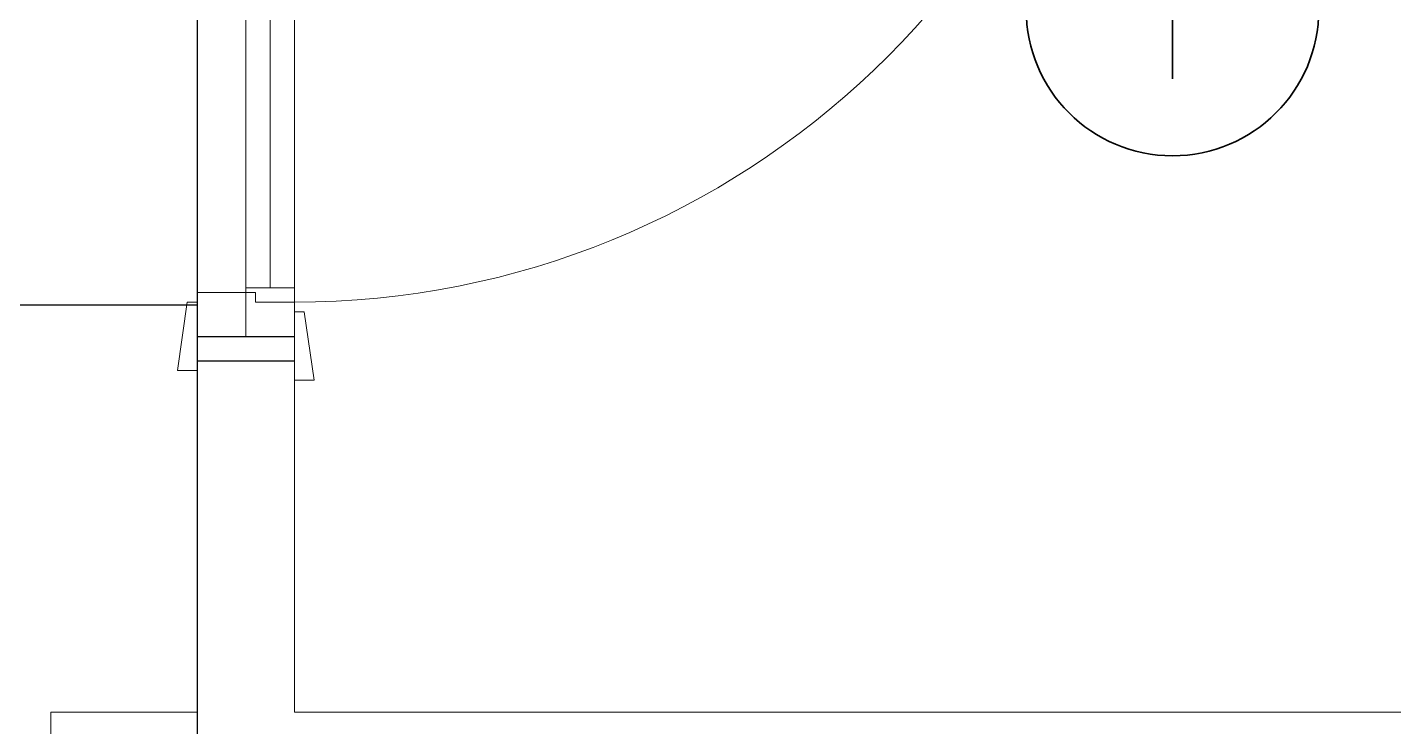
# Model space of a CAD drawing. Header units: inches. Extents: x -12418 to 57169, y -29325 to 19878.
# Drawn here: x 10224 to 11625, y -10032 to -9316 of the extents above; entities that cross this region are included whole.
import ezdxf
from ezdxf.enums import TextEntityAlignment as Align

# ---------------------------------------------------------------- set-up
doc = ezdxf.new("R2010")
doc.units = ezdxf.units.IN
doc.header["$LTSCALE"] = 25
doc.header["$MEASUREMENT"] = 0
doc.layers.get('0').update_dxf_attribs({"color": 8})
for name, color, linetype, lineweight in [('00-Ground Floor$0$Aluminum', 251, 'Continuous', 5), ('00-Ground Floor$0$Walls', 251, 'Continuous', 5), ('00-Ground Floor$0$Wooden Joinery', 251, 'Continuous', 5), ('E-LITE-CIRC-NUMB', 6, 'Continuous', 25), ('E-LITE-CLNG', 150, 'Continuous', 35), ('E-LITE-CTRL', 6, 'Continuous', 25)]:
    doc.layers.add(name, color=color, linetype=linetype, lineweight=lineweight)
doc.layers.add('00-Ground Floor$0$False Ceiling', color=251, linetype='Continuous')
doc.styles.add('DC_Simplex', font='SIMPLEX.shx', dxfattribs={"width": 0.7})

# ---------------------------------------------------------------- blocks, each defined once
blk = doc.blocks.new('00-Ground Floor$0$A$C72370EFE')
at = {"layer": '00-Ground Floor$0$Wooden Joinery'}
for p, q in [((-0.01, -0.04), (-0.02, -0.04)), ((-0.01, -0.03), (-0.01, -0.07)), ((0, -0.03), (-0.01, -0.03)), ((0.04, -0.03), (0.05, -0.03)), ((0.05, -0.03), (0.05, -0.07)), ((0.05, -0.04), (0.06, -0.04)), ((-0.05, -0.07), (-0.05, -0.16)), ((-0.03, -0.07), (-0.03, -0.16)), ((-0.01, -0.06), (-0.02, -0.06)), ((0, -0.07), (-0.01, -0.07)), ((0.04, -0.07), (0.05, -0.07)), ((0.05, -0.06), (0.06, -0.06)), ((0.07, -0.07), (0.07, -0.16)), ((0.09, -0.07), (0.09, -0.16)), ((-0.01, -0.17), (-0.02, -0.17)), ((-0.01, -0.17), (-0.01, -0.19)), ((0.05, -0.17), (0.06, -0.17)), ((0.05, -0.17), (0.05, -0.19)), ((-0.01, -0.19), (-0.02, -0.19)), ((0.05, -0.19), (0.06, -0.19))]:
    blk.add_line(p, q, dxfattribs=at)
for centre, radius, start, end in [((-0.02, -0.07), 0.03, 90, 180), ((0.06, -0.07), 0.03, 0, 90), ((-0.02, -0.07), 0.01, 90, 180), ((0.06, -0.07), 0.01, 0, 90), ((-0.02, -0.16), 0.03, 180, 270), ((-0.02, -0.16), 0.01, 180, 270), ((0.06, -0.16), 0.01, 270, 0), ((0.06, -0.16), 0.03, 270, 0)]:
    blk.add_arc(centre, radius, start, end, dxfattribs=at)
blk = doc.blocks.new('00-Ground Floor$0$A$C5DAD61B4')
at = {"layer": '00-Ground Floor$0$Wooden Joinery'}
for points in [[(80, 959.1), (80, 969.1), (10, 979.1), (10, 959.1)], [(940, 959.1), (940, 969.1), (1010, 979.1), (1010, 959.1)], [(70, 859.1), (70, 849.1), (0, 839.1), (0, 859.1)], [(120, 859.1), (120, 0), (80, 0), (80, 859.1)], [(950, 859.1), (950, 849.1), (1020, 839.1), (1020, 859.1)]]:
    blk.add_lwpolyline(points, close=True, dxfattribs=at)
for points in [[(45, 859.1), (45, 959.1), (20, 959.1), (20, 859.1), (45, 859.1)], [(45, 859.1), (80, 859.1), (80, 899.1), (90, 899.1), (90, 959.1), (45, 959.1), (45, 859.1)], [(975, 859.1), (940, 859.1), (940, 899.1), (930, 899.1), (930, 959.1), (975, 959.1), (975, 859.1)], [(975, 859.1), (975, 959.1), (1000, 959.1), (1000, 859.1), (975, 859.1)]]:
    blk.add_lwpolyline(points, dxfattribs=at)
blk.add_arc((80, 859.1), 860, 272.666, 0, dxfattribs=at)
at = {"layer": '00-Ground Floor$0$Wooden Joinery', "xscale": 999.9999999998854, "yscale": 999.9999999998854, "zscale": 999.9999999998854, "rotation": 180}
blk.add_blockref('00-Ground Floor$0$A$C72370EFE', (120, 0), dxfattribs=at)
blk = doc.blocks.new('00-Ground Floor$0$A$C76ae8329')
at = {"layer": '00-Ground Floor$0$Aluminum'}
for p, q in [((202.1, 404.6), (1182.1, 404.6)), ((227.1, 404.6), (227.1, 304.6)), ((1157.1, 404.6), (1157.1, 304.6)), ((227.1, 354.6), (1157.1, 354.6)), ((277.1, 354.6), (277.1, 304.6)), ((1107.1, 354.6), (1107.1, 304.6)), ((1107.1, 329.6), (277.1, 329.6)), ((202.1, 304.6), (1182.1, 304.6))]:
    blk.add_line(p, q, dxfattribs=at)
at = {"layer": '00-Ground Floor$0$Walls'}
for p, q in [((202.1, 304.6), (202.1, 404.6)), ((202.1, 304.6), (202.1, 404.6)), ((202.1, 404.6), (202.1, 304.6)), ((1182.1, 304.6), (1182.1, 404.6)), ((1182.1, 304.6), (1182.1, 404.6)), ((1182.1, 404.6), (1182.1, 304.6))]:
    blk.add_line(p, q, dxfattribs=at)
blk = doc.blocks.new('00-Ground Floor$0$A$Ce9e1c4c3')
at = {"layer": '00-Ground Floor$0$False Ceiling', "color": 254, "linetype": 'Continuous'}
for p, q in [((-89602.1, -2747.4, 0), (-89602.1, -11267.4, 0)), ((-90802.1, -9600), (-89602.1, -9600))]:
    blk.add_line(p, q, dxfattribs=at)
blk = doc.blocks.new('00-Ground Floor')
at = {"layer": '00-Ground Floor$0$Walls'}
for p, q in [((10397.9, -10017.4, 0), (10397.9, -9657.4, 0)), ((10397.9, -9657.4, 0), (10497.9, -9657.4, 0)), ((10497.9, -10017.4, 0), (10497.9, -9657.4, 0)), ((10247.9, -10017.4, 0), (10397.9, -10017.4, 0)), ((10247.9, -10017.4, 0), (10247.9, -10117.4, 0)), ((10497.9, -10017.4, 0), (14097.9, -10017.4, 0))]:
    blk.add_line(p, q, dxfattribs=at)
at = {"rotation": 90}
blk.add_blockref('00-Ground Floor$0$A$C76ae8329', (10802.6, -9859.9, 0), dxfattribs=at)
at = {"layer": '00-Ground Floor$0$False Ceiling', "color": 254}
blk.add_blockref('00-Ground Floor$0$A$Ce9e1c4c3', (100000, 0), dxfattribs=at)
at = {"layer": '00-Ground Floor$0$Wooden Joinery', "xscale": -1, "rotation": 90}
blk.add_blockref('00-Ground Floor$0$A$C5DAD61B4', (11357, -8657.4, 0), dxfattribs=at)
blk = doc.blocks.new('DC_LT-CL-Point')
for p, q in [((0, -0.711), (0, 0.711)), ((0.711, 0), (-0.711, 0))]:
    blk.add_line(p, q)
blk.add_circle((0, 0), 1.5)
at = {"layer": 'E-LITE-CIRC-NUMB', "style": 'DC_Simplex', "width": 0.7, "flags": 8}
blk.add_attdef('CIRCUIT', text='', height=2, rotation=360, dxfattribs=at).set_placement((-3.364, 1.5), align=Align.RIGHT)
at = {"layer": 'E-LITE-CTRL', "style": 'DC_Simplex', "width": 0.7, "flags": 8}
blk.add_attdef('CONTROL', (3.364, -3.498), '', height=2, rotation=360, dxfattribs=at)

msp = doc.modelspace()

# ---------------------------------------------------------------- block references
msp.add_blockref('00-Ground Floor', (0, 0))
at = {"layer": 'E-LITE-CLNG', "xscale": 99.99999999999999, "yscale": 99.99999999999999, "zscale": 99.99999999999999}
msp.add_blockref('DC_LT-CL-Point', (11397.9, -9297.4, 0), dxfattribs=at)

doc.saveas('drawing.dxf')
